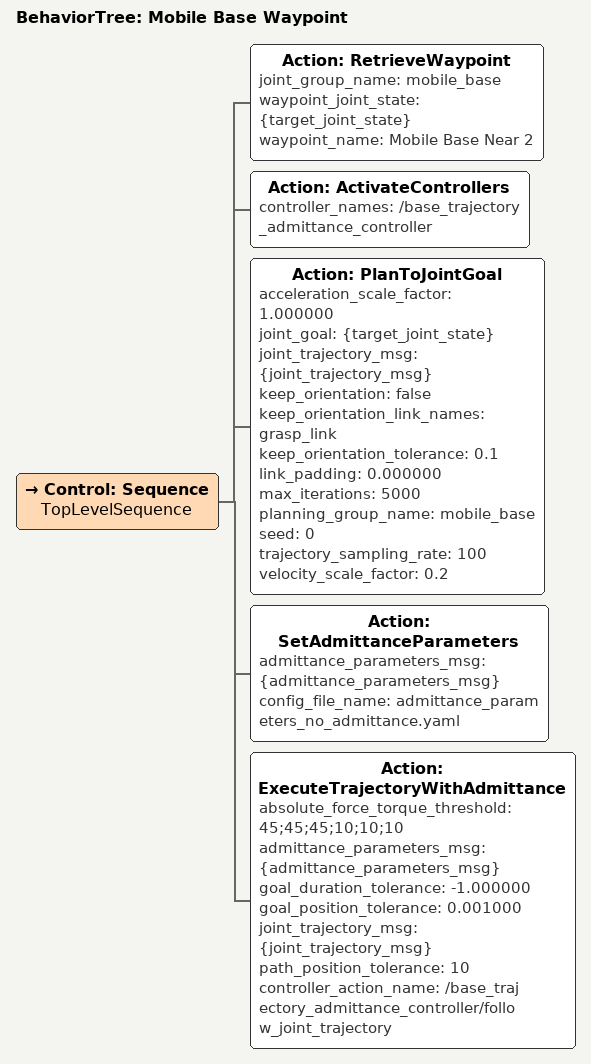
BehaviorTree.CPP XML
<?xml version="1.0" encoding="UTF-8" ?>
<root BTCPP_format="4" main_tree_to_execute="Mobile Base Waypoint">
  <BehaviorTree ID="Mobile Base Waypoint" _description="">
    <Control ID="Sequence" name="TopLevelSequence">
      <Action
        ID="RetrieveWaypoint"
        joint_group_name="mobile_base"
        waypoint_joint_state="{target_joint_state}"
        waypoint_name="Mobile Base Near 2"
      />
      <Action
        ID="ActivateControllers"
        controller_names="/base_trajectory_admittance_controller"
      />
      <Action
        ID="PlanToJointGoal"
        acceleration_scale_factor="1.000000"
        joint_goal="{target_joint_state}"
        joint_trajectory_msg="{joint_trajectory_msg}"
        keep_orientation="false"
        keep_orientation_link_names="grasp_link"
        keep_orientation_tolerance="0.1"
        link_padding="0.000000"
        max_iterations="5000"
        planning_group_name="mobile_base"
        seed="0"
        trajectory_sampling_rate="100"
        velocity_scale_factor="0.2"
      />
      <Action
        ID="SetAdmittanceParameters"
        admittance_parameters_msg="{admittance_parameters_msg}"
        config_file_name="admittance_parameters_no_admittance.yaml"
      />
      <Action
        ID="ExecuteTrajectoryWithAdmittance"
        absolute_force_torque_threshold="45;45;45;10;10;10"
        admittance_parameters_msg="{admittance_parameters_msg}"
        goal_duration_tolerance="-1.000000"
        goal_position_tolerance="0.001000"
        joint_trajectory_msg="{joint_trajectory_msg}"
        path_position_tolerance="10"
        controller_action_name="/base_trajectory_admittance_controller/follow_joint_trajectory"
      />
    </Control>
  </BehaviorTree>
</root>
